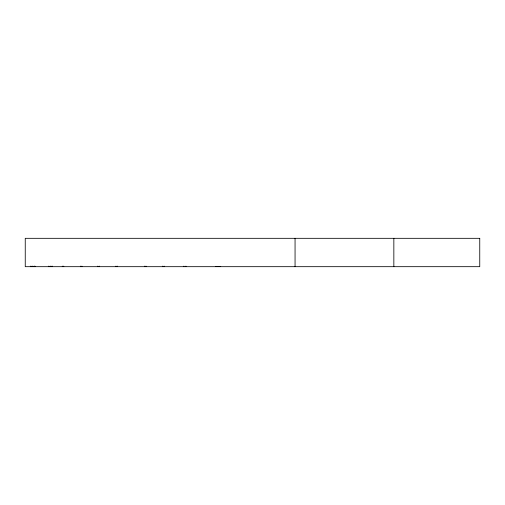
<?xml version="1.0" encoding="UTF-8"?>
<svg xmlns="http://www.w3.org/2000/svg" width="505" height="505" viewBox="0 0 505 505"><rect width="100%" height="100%" fill="white"/><g stroke="black" fill="none" stroke-linecap="round" stroke-linejoin="round"><path stroke-width="0.76" d="M215.818 266.52L220.71 266.52M393.843 238.322L393.843 266.678M295.059 238.322L295.059 266.678M185.909 266.135L185.909 266.678M183.87 266.135L183.87 266.678M164.112 266.116L164.112 266.678M162.679 266.116L162.679 266.678M145.951 266.116L145.951 266.678M144.525 266.116L144.525 266.678M117.387 266.116L117.387 266.678M115.954 266.116L115.954 266.678M99.226 266.116L99.226 266.678M97.8 266.116L97.8 266.678M81.892 266.116L81.892 266.678M80.465 266.116L80.465 266.678M63.737 266.116L63.737 266.678M62.311 266.116L62.311 266.678M52.495 266.116L52.495 266.678M51.068 266.116L51.068 266.678M50.14 266.116L50.14 266.678M48.714 266.116L48.714 266.678M34.952 266.135L34.952 266.678M34.34 266.116L34.34 266.678M32.913 266.116L32.913 266.678M31.985 266.116L31.985 266.678M30.559 266.116L30.559 266.678M479.75 238.322L25.25 238.322L25.25 266.678L479.75 266.678L479.75 238.322"/></g></svg>
